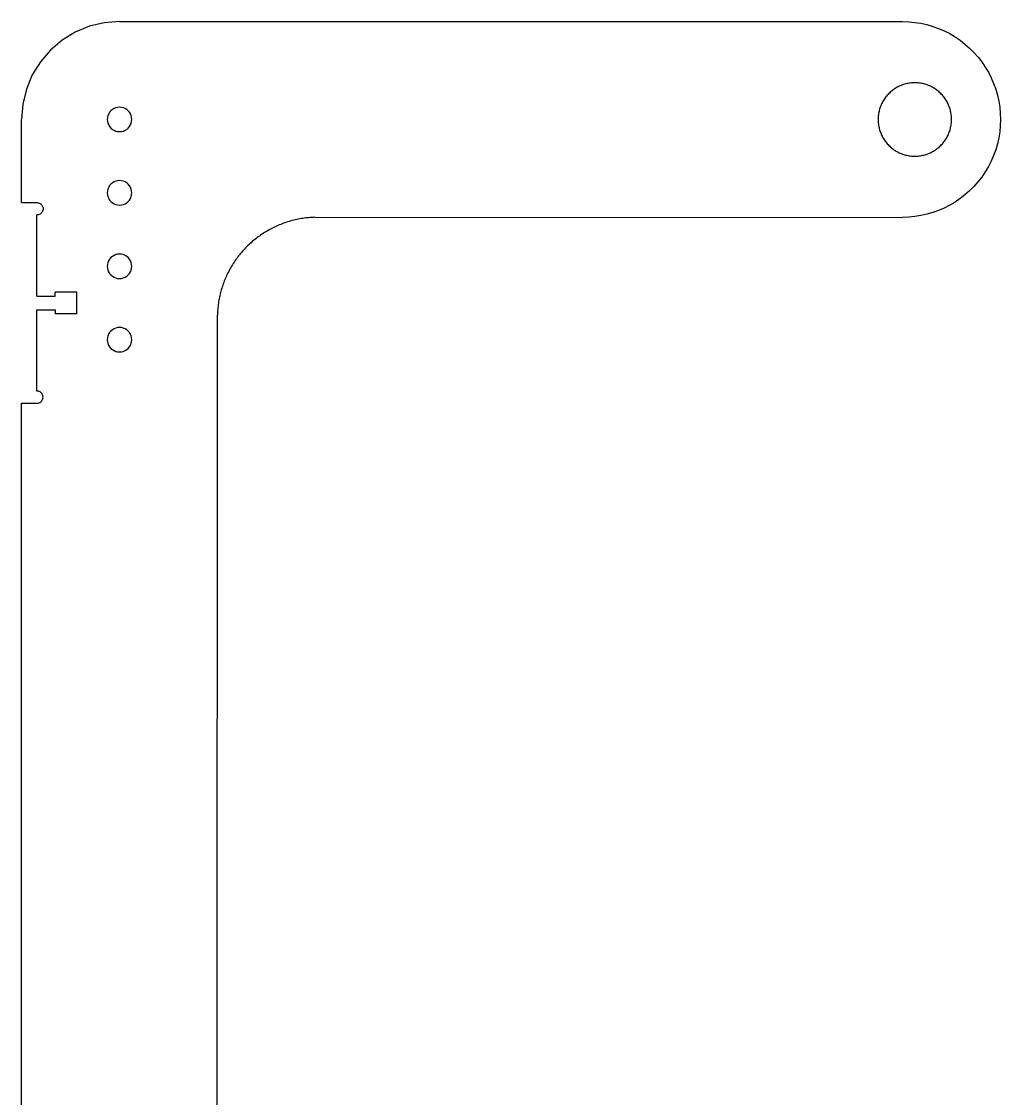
# Model space of a CAD drawing. Extents: x -72 to 72, y -22 to 22.
# Drawn here: x -21.86 to -1.86, y 0 to 22 of the extents above; entities that cross this region are included whole.
import ezdxf

# ---------------------------------------------------------------- set-up
doc = ezdxf.new("R2010")
doc.units = 0
doc.header["$MEASUREMENT"] = 0
doc.layers.get('0').update_dxf_attribs({"linetype": 'CONTINUOUS'})

msp = doc.modelspace()

# ---------------------------------------------------------------- linework, layer by layer
for p, q in [((-20.767, 21.783), (-21.035, 21.619)), ((-20.477, 21.903), (-20.767, 21.783)), ((-20.172, 21.976), (-20.477, 21.903)), ((-19.859, 22), (-20.172, 21.976)), ((-19.859, 22), (-3.859, 22)), ((-3.859, 22), (-3.734, 21.996)), ((-3.734, 21.996), (-3.609, 21.984)), ((-3.609, 21.984), (-3.485, 21.965)), ((-3.485, 21.965), (-3.362, 21.937)), ((-3.362, 21.937), (-3.241, 21.902)), ((-3.241, 21.902), (-3.123, 21.859)), ((-3.123, 21.859), (-3.008, 21.81)), ((-3.008, 21.81), (-2.896, 21.753)), ((-21.035, 21.619), (-21.274, 21.415)), ((-2.896, 21.753), (-2.788, 21.689)), ((-2.788, 21.689), (-2.684, 21.618)), ((-2.684, 21.618), (-2.585, 21.541)), ((-21.274, 21.415), (-21.478, 21.176)), ((-2.585, 21.541), (-2.49, 21.458)), ((-2.49, 21.458), (-2.401, 21.369)), ((-2.401, 21.369), (-2.318, 21.275)), ((-21.478, 21.176), (-21.642, 20.909)), ((-2.318, 21.275), (-2.241, 21.175)), ((-2.241, 21.175), (-2.171, 21.071)), ((-21.642, 20.909), (-21.762, 20.619)), ((-2.171, 21.071), (-2.107, 20.963)), ((-2.107, 20.963), (-2.05, 20.851)), ((-3.907, 20.688), (-3.929, 20.679)), ((-3.886, 20.697), (-3.907, 20.688)), ((-3.864, 20.706), (-3.886, 20.697)), ((-3.841, 20.713), (-3.864, 20.706)), ((-3.819, 20.72), (-3.841, 20.713)), ((-3.796, 20.726), (-3.819, 20.72)), ((-3.773, 20.732), (-3.796, 20.726)), ((-3.75, 20.737), (-3.773, 20.732)), ((-3.727, 20.741), (-3.75, 20.737)), ((-3.703, 20.744), (-3.727, 20.741)), ((-3.68, 20.747), (-3.703, 20.744)), ((-3.657, 20.748), (-3.68, 20.747)), ((-3.633, 20.75), (-3.657, 20.748)), ((-3.609, 20.75), (-3.633, 20.75)), ((-3.586, 20.75), (-3.609, 20.75)), ((-3.562, 20.748), (-3.586, 20.75)), ((-3.539, 20.747), (-3.562, 20.748)), ((-3.515, 20.744), (-3.539, 20.747)), ((-3.492, 20.741), (-3.515, 20.744)), ((-3.469, 20.737), (-3.492, 20.741)), ((-3.446, 20.732), (-3.469, 20.737)), ((-3.423, 20.726), (-3.446, 20.732)), ((-3.4, 20.72), (-3.423, 20.726)), ((-3.378, 20.713), (-3.4, 20.72)), ((-3.355, 20.706), (-3.378, 20.713)), ((-3.333, 20.697), (-3.355, 20.706)), ((-3.312, 20.688), (-3.333, 20.697)), ((-3.29, 20.679), (-3.312, 20.688)), ((-2.05, 20.851), (-2, 20.736)), ((-2, 20.736), (-1.957, 20.618)), ((-21.762, 20.619), (-21.835, 20.314)), ((-4.187, 20.478), (-4.202, 20.46)), ((-4.172, 20.496), (-4.187, 20.478)), ((-4.156, 20.513), (-4.172, 20.496)), ((-4.14, 20.53), (-4.156, 20.513)), ((-4.123, 20.547), (-4.14, 20.53)), ((-4.105, 20.563), (-4.123, 20.547)), ((-4.088, 20.578), (-4.105, 20.563)), ((-4.069, 20.593), (-4.088, 20.578)), ((-4.05, 20.607), (-4.069, 20.593)), ((-4.031, 20.62), (-4.05, 20.607)), ((-4.011, 20.633), (-4.031, 20.62)), ((-3.991, 20.646), (-4.011, 20.633)), ((-3.971, 20.657), (-3.991, 20.646)), ((-3.95, 20.668), (-3.971, 20.657)), ((-3.929, 20.679), (-3.95, 20.668)), ((-3.269, 20.668), (-3.29, 20.679)), ((-3.248, 20.657), (-3.269, 20.668)), ((-3.228, 20.645), (-3.248, 20.657)), ((-3.208, 20.633), (-3.228, 20.645)), ((-3.188, 20.62), (-3.208, 20.633)), ((-3.169, 20.607), (-3.188, 20.62)), ((-3.15, 20.592), (-3.169, 20.607)), ((-3.131, 20.578), (-3.15, 20.592)), ((-3.114, 20.562), (-3.131, 20.578)), ((-3.096, 20.547), (-3.114, 20.562)), ((-3.079, 20.53), (-3.096, 20.547)), ((-3.063, 20.513), (-3.079, 20.53)), ((-3.047, 20.496), (-3.063, 20.513)), ((-3.032, 20.478), (-3.047, 20.496)), ((-3.017, 20.46), (-3.032, 20.478)), ((-1.957, 20.618), (-1.922, 20.497)), ((-1.922, 20.497), (-1.895, 20.375)), ((-21.835, 20.314), (-21.86, 20.001)), ((-19.899, 20.247), (-19.937, 20.238)), ((-19.86, 20.251), (-19.899, 20.247)), ((-19.82, 20.247), (-19.86, 20.251)), ((-19.782, 20.238), (-19.82, 20.247)), ((-4.315, 20.254), (-4.323, 20.232)), ((-4.307, 20.276), (-4.315, 20.254)), ((-4.298, 20.298), (-4.307, 20.276)), ((-4.288, 20.319), (-4.298, 20.298)), ((-4.278, 20.34), (-4.288, 20.319)), ((-4.267, 20.361), (-4.278, 20.34)), ((-4.255, 20.382), (-4.267, 20.361)), ((-4.243, 20.402), (-4.255, 20.382)), ((-4.23, 20.422), (-4.243, 20.402)), ((-4.216, 20.441), (-4.23, 20.422)), ((-4.202, 20.46), (-4.216, 20.441)), ((-3.003, 20.441), (-3.017, 20.46)), ((-2.989, 20.421), (-3.003, 20.441)), ((-2.976, 20.402), (-2.989, 20.421)), ((-2.964, 20.382), (-2.976, 20.402)), ((-2.952, 20.361), (-2.964, 20.382)), ((-2.941, 20.34), (-2.952, 20.361)), ((-2.931, 20.319), (-2.941, 20.34)), ((-2.921, 20.298), (-2.931, 20.319)), ((-2.912, 20.276), (-2.921, 20.298)), ((-2.904, 20.254), (-2.912, 20.276)), ((-2.896, 20.232), (-2.904, 20.254)), ((-1.895, 20.375), (-1.875, 20.25)), ((-1.875, 20.25), (-1.863, 20.125)), ((-20.107, 20.04), (-20.11, 20.001)), ((-20.097, 20.078), (-20.107, 20.04)), ((-20.082, 20.114), (-20.097, 20.078)), ((-20.062, 20.148), (-20.082, 20.114)), ((-20.036, 20.177), (-20.062, 20.148)), ((-20.007, 20.203), (-20.036, 20.177)), ((-19.973, 20.223), (-20.007, 20.203)), ((-19.937, 20.238), (-19.973, 20.223)), ((-19.746, 20.223), (-19.782, 20.238)), ((-19.713, 20.203), (-19.746, 20.223)), ((-19.683, 20.177), (-19.713, 20.203)), ((-19.657, 20.147), (-19.683, 20.177)), ((-19.637, 20.114), (-19.657, 20.147)), ((-19.622, 20.078), (-19.637, 20.114)), ((-19.613, 20.04), (-19.622, 20.078)), ((-19.61, 20.001), (-19.613, 20.04)), ((-4.359, 20.024), (-4.36, 20)), ((-4.358, 20.047), (-4.359, 20.024)), ((-4.356, 20.071), (-4.358, 20.047)), ((-4.354, 20.094), (-4.356, 20.071)), ((-4.35, 20.117), (-4.354, 20.094)), ((-4.346, 20.141), (-4.35, 20.117)), ((-4.341, 20.164), (-4.346, 20.141)), ((-4.336, 20.186), (-4.341, 20.164)), ((-4.33, 20.209), (-4.336, 20.186)), ((-4.323, 20.232), (-4.33, 20.209)), ((-2.889, 20.209), (-2.896, 20.232)), ((-2.883, 20.186), (-2.889, 20.209)), ((-2.878, 20.163), (-2.883, 20.186)), ((-2.873, 20.14), (-2.878, 20.163)), ((-2.869, 20.117), (-2.873, 20.14)), ((-2.865, 20.094), (-2.869, 20.117)), ((-2.863, 20.07), (-2.865, 20.094)), ((-2.861, 20.047), (-2.863, 20.07)), ((-2.86, 20.023), (-2.861, 20.047)), ((-2.86, 20), (-2.86, 20.023)), ((-1.863, 20.125), (-1.86, 20)), ((-21.86, 18.301), (-21.86, 20.001)), ((-20.11, 20.001), (-20.107, 19.961)), ((-20.107, 19.961), (-20.097, 19.923)), ((-20.097, 19.923), (-20.082, 19.887)), ((-20.082, 19.887), (-20.062, 19.854)), ((-20.062, 19.854), (-20.036, 19.824)), ((-20.036, 19.824), (-20.007, 19.798)), ((-19.713, 19.798), (-19.683, 19.824)), ((-19.683, 19.824), (-19.657, 19.854)), ((-19.657, 19.854), (-19.637, 19.887)), ((-19.637, 19.887), (-19.622, 19.923)), ((-19.622, 19.923), (-19.613, 19.961)), ((-19.613, 19.961), (-19.61, 20.001)), ((-4.36, 20), (-4.359, 19.976)), ((-4.359, 19.976), (-4.358, 19.953)), ((-4.358, 19.953), (-4.356, 19.929)), ((-4.356, 19.929), (-4.354, 19.906)), ((-4.354, 19.906), (-4.35, 19.883)), ((-4.35, 19.883), (-4.346, 19.859)), ((-4.346, 19.859), (-4.341, 19.836)), ((-4.341, 19.836), (-4.336, 19.813)), ((-4.336, 19.813), (-4.33, 19.791)), ((-2.889, 19.791), (-2.883, 19.813)), ((-2.883, 19.813), (-2.878, 19.836)), ((-2.878, 19.836), (-2.873, 19.859)), ((-2.873, 19.859), (-2.869, 19.883)), ((-2.869, 19.883), (-2.865, 19.906)), ((-2.865, 19.906), (-2.863, 19.929)), ((-2.863, 19.929), (-2.861, 19.953)), ((-2.861, 19.953), (-2.86, 19.976)), ((-2.86, 19.976), (-2.86, 20)), ((-1.863, 19.874), (-1.875, 19.749)), ((-1.86, 20), (-1.863, 19.874)), ((-20.007, 19.798), (-19.973, 19.778)), ((-19.973, 19.778), (-19.937, 19.763)), ((-19.937, 19.763), (-19.899, 19.754)), ((-19.899, 19.754), (-19.86, 19.751)), ((-19.86, 19.751), (-19.821, 19.754)), ((-19.821, 19.754), (-19.782, 19.763)), ((-19.782, 19.763), (-19.746, 19.778)), ((-19.746, 19.778), (-19.713, 19.798)), ((-4.33, 19.791), (-4.323, 19.768)), ((-4.323, 19.768), (-4.315, 19.746)), ((-4.315, 19.746), (-4.307, 19.724)), ((-4.307, 19.724), (-4.298, 19.702)), ((-4.298, 19.702), (-4.288, 19.681)), ((-4.288, 19.681), (-4.278, 19.659)), ((-4.278, 19.659), (-4.267, 19.639)), ((-4.267, 19.639), (-4.255, 19.618)), ((-4.255, 19.618), (-4.243, 19.598)), ((-4.243, 19.598), (-4.23, 19.578)), ((-2.989, 19.578), (-2.976, 19.598)), ((-2.976, 19.598), (-2.964, 19.618)), ((-2.964, 19.618), (-2.952, 19.639)), ((-2.952, 19.639), (-2.941, 19.659)), ((-2.941, 19.659), (-2.931, 19.681)), ((-2.931, 19.681), (-2.921, 19.702)), ((-2.921, 19.702), (-2.912, 19.724)), ((-2.912, 19.724), (-2.904, 19.746)), ((-2.904, 19.746), (-2.896, 19.768)), ((-2.896, 19.768), (-2.889, 19.791)), ((-1.895, 19.625), (-1.922, 19.502)), ((-1.875, 19.749), (-1.895, 19.625)), ((-4.23, 19.578), (-4.216, 19.559)), ((-4.216, 19.559), (-4.202, 19.54)), ((-4.202, 19.54), (-4.187, 19.522)), ((-4.187, 19.522), (-4.172, 19.504)), ((-4.172, 19.504), (-4.156, 19.487)), ((-4.156, 19.487), (-4.14, 19.47)), ((-4.14, 19.47), (-4.123, 19.453)), ((-4.123, 19.453), (-4.106, 19.437)), ((-4.106, 19.437), (-4.088, 19.422)), ((-4.088, 19.422), (-4.069, 19.407)), ((-4.069, 19.407), (-4.05, 19.393)), ((-4.05, 19.393), (-4.031, 19.38)), ((-4.031, 19.38), (-4.011, 19.367)), ((-4.011, 19.367), (-3.991, 19.354)), ((-3.228, 19.354), (-3.208, 19.367)), ((-3.208, 19.367), (-3.188, 19.38)), ((-3.188, 19.38), (-3.169, 19.393)), ((-3.169, 19.393), (-3.15, 19.407)), ((-3.15, 19.407), (-3.132, 19.422)), ((-3.132, 19.422), (-3.114, 19.437)), ((-3.114, 19.437), (-3.096, 19.453)), ((-3.096, 19.453), (-3.079, 19.47)), ((-3.079, 19.47), (-3.063, 19.486)), ((-3.063, 19.486), (-3.047, 19.504)), ((-3.047, 19.504), (-3.032, 19.522)), ((-3.032, 19.522), (-3.017, 19.54)), ((-3.017, 19.54), (-3.003, 19.559)), ((-3.003, 19.559), (-2.989, 19.578)), ((-1.957, 19.382), (-2, 19.264)), ((-1.922, 19.502), (-1.957, 19.382)), ((-3.991, 19.354), (-3.971, 19.343)), ((-3.971, 19.343), (-3.95, 19.332)), ((-3.95, 19.332), (-3.929, 19.321)), ((-3.929, 19.321), (-3.907, 19.312)), ((-3.907, 19.312), (-3.886, 19.303)), ((-3.886, 19.303), (-3.864, 19.294)), ((-3.864, 19.294), (-3.841, 19.287)), ((-3.841, 19.287), (-3.819, 19.28)), ((-3.819, 19.28), (-3.796, 19.273)), ((-3.796, 19.273), (-3.773, 19.268)), ((-3.773, 19.268), (-3.75, 19.263)), ((-3.75, 19.263), (-3.727, 19.259)), ((-3.727, 19.259), (-3.704, 19.256)), ((-3.704, 19.256), (-3.68, 19.253)), ((-3.68, 19.253), (-3.657, 19.251)), ((-3.657, 19.251), (-3.633, 19.25)), ((-3.633, 19.25), (-3.61, 19.25)), ((-3.61, 19.25), (-3.586, 19.25)), ((-3.586, 19.25), (-3.563, 19.251)), ((-3.563, 19.251), (-3.539, 19.253)), ((-3.539, 19.253), (-3.516, 19.256)), ((-3.516, 19.256), (-3.492, 19.259)), ((-3.492, 19.259), (-3.469, 19.263)), ((-3.469, 19.263), (-3.446, 19.268)), ((-3.446, 19.268), (-3.423, 19.273)), ((-3.423, 19.273), (-3.4, 19.28)), ((-3.4, 19.28), (-3.378, 19.287)), ((-3.378, 19.287), (-3.356, 19.294)), ((-3.356, 19.294), (-3.333, 19.303)), ((-3.333, 19.303), (-3.312, 19.312)), ((-3.312, 19.312), (-3.29, 19.321)), ((-3.29, 19.321), (-3.269, 19.332)), ((-3.269, 19.332), (-3.248, 19.343)), ((-3.248, 19.343), (-3.228, 19.354)), ((-2.05, 19.148), (-2.107, 19.036)), ((-2, 19.264), (-2.05, 19.148)), ((-2.171, 18.928), (-2.242, 18.824)), ((-2.107, 19.036), (-2.171, 18.928)), ((-20.007, 18.703), (-20.036, 18.677)), ((-19.973, 18.723), (-20.007, 18.703)), ((-19.937, 18.738), (-19.973, 18.723)), ((-19.899, 18.747), (-19.937, 18.738)), ((-19.86, 18.751), (-19.899, 18.747)), ((-19.821, 18.747), (-19.86, 18.751)), ((-19.782, 18.738), (-19.821, 18.747)), ((-19.746, 18.723), (-19.782, 18.738)), ((-19.713, 18.703), (-19.746, 18.723)), ((-19.683, 18.677), (-19.713, 18.703)), ((-2.319, 18.725), (-2.402, 18.631)), ((-2.242, 18.824), (-2.319, 18.725)), ((-20.107, 18.54), (-20.11, 18.501)), ((-20.11, 18.501), (-20.107, 18.461)), ((-20.097, 18.578), (-20.107, 18.54)), ((-20.082, 18.614), (-20.097, 18.578)), ((-20.062, 18.648), (-20.082, 18.614)), ((-20.036, 18.677), (-20.062, 18.648)), ((-19.657, 18.647), (-19.683, 18.677)), ((-19.637, 18.614), (-19.657, 18.647)), ((-19.622, 18.578), (-19.637, 18.614)), ((-19.613, 18.54), (-19.622, 18.578)), ((-19.61, 18.501), (-19.613, 18.54)), ((-19.613, 18.461), (-19.61, 18.501)), ((-2.491, 18.542), (-2.585, 18.459)), ((-2.402, 18.631), (-2.491, 18.542)), ((-21.86, 18.301), (-21.547, 18.301)), ((-21.547, 18.301), (-21.531, 18.3)), ((-21.531, 18.3), (-21.515, 18.296)), ((-21.515, 18.296), (-21.499, 18.291)), ((-21.499, 18.291), (-21.485, 18.284)), ((-21.485, 18.284), (-21.471, 18.275)), ((-21.471, 18.275), (-21.459, 18.264)), ((-21.459, 18.264), (-21.448, 18.252)), ((-20.107, 18.461), (-20.097, 18.423)), ((-20.097, 18.423), (-20.082, 18.387)), ((-20.082, 18.387), (-20.062, 18.354)), ((-20.062, 18.354), (-20.037, 18.324)), ((-20.037, 18.324), (-20.007, 18.298)), ((-20.007, 18.298), (-19.973, 18.278)), ((-19.973, 18.278), (-19.937, 18.263)), ((-19.937, 18.263), (-19.899, 18.254)), ((-19.821, 18.254), (-19.782, 18.263)), ((-19.782, 18.263), (-19.746, 18.278)), ((-19.746, 18.278), (-19.713, 18.298)), ((-19.713, 18.298), (-19.683, 18.324)), ((-19.683, 18.324), (-19.657, 18.354)), ((-19.657, 18.354), (-19.637, 18.387)), ((-19.637, 18.387), (-19.622, 18.423)), ((-19.622, 18.423), (-19.613, 18.461)), ((-2.788, 18.311), (-2.896, 18.247)), ((-2.684, 18.382), (-2.788, 18.311)), ((-2.585, 18.459), (-2.684, 18.382)), ((-21.531, 18.052), (-21.547, 18.051)), ((-21.547, 16.391), (-21.547, 18.051)), ((-21.515, 18.055), (-21.531, 18.052)), ((-21.499, 18.06), (-21.515, 18.055)), ((-21.485, 18.067), (-21.499, 18.06)), ((-21.471, 18.076), (-21.485, 18.067)), ((-21.459, 18.087), (-21.471, 18.076)), ((-21.448, 18.1), (-21.459, 18.087)), ((-21.448, 18.252), (-21.439, 18.238)), ((-21.439, 18.113), (-21.448, 18.1)), ((-21.439, 18.238), (-21.432, 18.223)), ((-21.432, 18.128), (-21.439, 18.113)), ((-21.432, 18.223), (-21.427, 18.208)), ((-21.427, 18.143), (-21.432, 18.128)), ((-21.427, 18.208), (-21.423, 18.192)), ((-21.423, 18.159), (-21.427, 18.143)), ((-21.423, 18.192), (-21.422, 18.176)), ((-21.422, 18.176), (-21.423, 18.159)), ((-19.899, 18.254), (-19.86, 18.251)), ((-19.86, 18.251), (-19.821, 18.254)), ((-3.362, 18.063), (-3.485, 18.035)), ((-3.242, 18.098), (-3.362, 18.063)), ((-3.123, 18.14), (-3.242, 18.098)), ((-3.008, 18.19), (-3.123, 18.14)), ((-2.896, 18.247), (-3.008, 18.19)), ((-16.653, 17.821), (-16.681, 17.808)), ((-16.624, 17.833), (-16.653, 17.821)), ((-16.596, 17.845), (-16.624, 17.833)), ((-16.567, 17.857), (-16.596, 17.845)), ((-16.538, 17.868), (-16.567, 17.857)), ((-16.509, 17.879), (-16.538, 17.868)), ((-16.479, 17.889), (-16.509, 17.879)), ((-16.45, 17.899), (-16.479, 17.889)), ((-16.42, 17.909), (-16.45, 17.899)), ((-16.391, 17.918), (-16.42, 17.909)), ((-16.361, 17.926), (-16.391, 17.918)), ((-16.331, 17.935), (-16.361, 17.926)), ((-16.3, 17.942), (-16.331, 17.935)), ((-16.27, 17.949), (-16.3, 17.942)), ((-16.24, 17.956), (-16.27, 17.949)), ((-16.209, 17.963), (-16.24, 17.956)), ((-16.179, 17.968), (-16.209, 17.963)), ((-16.148, 17.974), (-16.179, 17.968)), ((-16.117, 17.979), (-16.148, 17.974)), ((-16.086, 17.983), (-16.117, 17.979)), ((-16.056, 17.987), (-16.086, 17.983)), ((-16.025, 17.99), (-16.056, 17.987)), ((-15.994, 17.993), (-16.025, 17.99)), ((-15.963, 17.996), (-15.994, 17.993)), ((-15.932, 17.998), (-15.963, 17.996)), ((-15.901, 18), (-15.932, 17.998)), ((-15.869, 18.001), (-15.901, 18)), ((-15.869, 18.001), (-3.86, 18)), ((-3.734, 18.004), (-3.86, 18)), ((-3.609, 18.016), (-3.734, 18.004)), ((-3.485, 18.035), (-3.609, 18.016)), ((-17.028, 17.601), (-17.053, 17.582)), ((-17.003, 17.619), (-17.028, 17.601)), ((-16.978, 17.637), (-17.003, 17.619)), ((-16.952, 17.655), (-16.978, 17.637)), ((-16.926, 17.672), (-16.952, 17.655)), ((-16.9, 17.688), (-16.926, 17.672)), ((-16.873, 17.705), (-16.9, 17.688)), ((-16.846, 17.721), (-16.873, 17.705)), ((-16.819, 17.736), (-16.846, 17.721)), ((-16.792, 17.751), (-16.819, 17.736)), ((-16.765, 17.766), (-16.792, 17.751)), ((-16.737, 17.78), (-16.765, 17.766)), ((-16.709, 17.794), (-16.737, 17.78)), ((-16.681, 17.808), (-16.709, 17.794)), ((-17.264, 17.398), (-17.286, 17.376)), ((-17.242, 17.42), (-17.264, 17.398)), ((-17.219, 17.441), (-17.242, 17.42)), ((-17.196, 17.462), (-17.219, 17.441)), ((-17.173, 17.483), (-17.196, 17.462)), ((-17.15, 17.504), (-17.173, 17.483)), ((-17.126, 17.524), (-17.15, 17.504)), ((-17.102, 17.544), (-17.126, 17.524)), ((-17.078, 17.563), (-17.102, 17.544)), ((-17.053, 17.582), (-17.078, 17.563)), ((-20.037, 17.177), (-20.062, 17.148)), ((-20.007, 17.203), (-20.037, 17.177)), ((-19.973, 17.223), (-20.007, 17.203)), ((-19.937, 17.238), (-19.973, 17.223)), ((-19.899, 17.247), (-19.937, 17.238)), ((-19.86, 17.251), (-19.899, 17.247)), ((-19.821, 17.247), (-19.86, 17.251)), ((-19.783, 17.238), (-19.821, 17.247)), ((-19.746, 17.223), (-19.783, 17.238)), ((-19.713, 17.203), (-19.746, 17.223)), ((-19.683, 17.177), (-19.713, 17.203)), ((-19.658, 17.147), (-19.683, 17.177)), ((-17.466, 17.162), (-17.484, 17.136)), ((-17.447, 17.186), (-17.466, 17.162)), ((-17.428, 17.211), (-17.447, 17.186)), ((-17.409, 17.236), (-17.428, 17.211)), ((-17.389, 17.26), (-17.409, 17.236)), ((-17.369, 17.284), (-17.389, 17.26)), ((-17.349, 17.307), (-17.369, 17.284)), ((-17.328, 17.33), (-17.349, 17.307)), ((-17.307, 17.353), (-17.328, 17.33)), ((-17.286, 17.376), (-17.307, 17.353)), ((-20.107, 17.04), (-20.11, 17.001)), ((-20.11, 17.001), (-20.107, 16.961)), ((-20.098, 17.078), (-20.107, 17.04)), ((-20.107, 16.961), (-20.098, 16.923)), ((-20.083, 17.114), (-20.098, 17.078)), ((-20.062, 17.148), (-20.083, 17.114)), ((-19.637, 17.114), (-19.658, 17.147)), ((-19.622, 17.078), (-19.637, 17.114)), ((-19.613, 17.04), (-19.622, 17.078)), ((-19.622, 16.923), (-19.613, 16.961)), ((-19.61, 17.001), (-19.613, 17.04)), ((-19.613, 16.961), (-19.61, 17.001)), ((-17.6, 16.952), (-17.615, 16.925)), ((-17.585, 16.979), (-17.6, 16.952)), ((-17.569, 17.006), (-17.585, 16.979)), ((-17.553, 17.033), (-17.569, 17.006)), ((-17.536, 17.059), (-17.553, 17.033)), ((-17.519, 17.085), (-17.536, 17.059)), ((-17.502, 17.111), (-17.519, 17.085)), ((-17.484, 17.136), (-17.502, 17.111)), ((-20.098, 16.923), (-20.083, 16.887)), ((-20.083, 16.887), (-20.062, 16.854)), ((-20.062, 16.854), (-20.037, 16.824)), ((-20.037, 16.824), (-20.007, 16.798)), ((-20.007, 16.798), (-19.973, 16.778)), ((-19.973, 16.778), (-19.937, 16.763)), ((-19.937, 16.763), (-19.899, 16.754)), ((-19.899, 16.754), (-19.86, 16.751)), ((-19.86, 16.751), (-19.821, 16.754)), ((-19.821, 16.754), (-19.783, 16.763)), ((-19.783, 16.763), (-19.746, 16.778)), ((-19.746, 16.778), (-19.713, 16.798)), ((-19.713, 16.798), (-19.683, 16.824)), ((-19.683, 16.824), (-19.658, 16.854)), ((-19.658, 16.854), (-19.637, 16.887)), ((-19.637, 16.887), (-19.622, 16.923)), ((-17.708, 16.728), (-17.72, 16.699)), ((-17.696, 16.757), (-17.708, 16.728)), ((-17.684, 16.785), (-17.696, 16.757)), ((-17.671, 16.814), (-17.684, 16.785)), ((-17.658, 16.842), (-17.671, 16.814)), ((-17.644, 16.87), (-17.658, 16.842)), ((-17.63, 16.897), (-17.644, 16.87)), ((-17.615, 16.925), (-17.63, 16.897)), ((-17.78, 16.522), (-17.789, 16.492)), ((-17.771, 16.552), (-17.78, 16.522)), ((-17.762, 16.582), (-17.771, 16.552)), ((-17.752, 16.611), (-17.762, 16.582)), ((-17.742, 16.641), (-17.752, 16.611)), ((-17.731, 16.67), (-17.742, 16.641)), ((-17.72, 16.699), (-17.731, 16.67)), ((-21.547, 16.391), (-21.172, 16.391)), ((-21.172, 16.391), (-21.172, 16.469)), ((-20.735, 16.469), (-21.172, 16.469)), ((-20.735, 16.032), (-20.735, 16.469)), ((-17.83, 16.31), (-17.835, 16.28)), ((-17.824, 16.341), (-17.83, 16.31)), ((-17.818, 16.371), (-17.824, 16.341)), ((-17.811, 16.402), (-17.818, 16.371)), ((-17.804, 16.432), (-17.811, 16.402)), ((-17.797, 16.462), (-17.804, 16.432)), ((-17.789, 16.492), (-17.797, 16.462)), ((-21.548, 14.451), (-21.547, 16.11)), ((-21.547, 16.11), (-21.172, 16.11)), ((-21.172, 16.11), (-21.172, 16.032)), ((-17.859, 16.063), (-17.86, 16.032)), ((-17.857, 16.094), (-17.859, 16.063)), ((-17.854, 16.125), (-17.857, 16.094)), ((-17.851, 16.156), (-17.854, 16.125)), ((-17.848, 16.187), (-17.851, 16.156)), ((-17.844, 16.218), (-17.848, 16.187)), ((-17.84, 16.249), (-17.844, 16.218)), ((-17.835, 16.28), (-17.84, 16.249)), ((-20.735, 16.032), (-21.172, 16.032)), ((-17.864, -15.999), (-17.861, 16.001)), ((-17.86, 16.032), (-17.861, 16.001)), ((-20.062, 15.648), (-20.083, 15.614)), ((-20.037, 15.677), (-20.062, 15.648)), ((-20.007, 15.703), (-20.037, 15.677)), ((-19.973, 15.723), (-20.007, 15.703)), ((-19.937, 15.738), (-19.973, 15.723)), ((-19.899, 15.747), (-19.937, 15.738)), ((-19.86, 15.751), (-19.899, 15.747)), ((-19.821, 15.747), (-19.86, 15.751)), ((-19.783, 15.738), (-19.821, 15.747)), ((-19.746, 15.723), (-19.783, 15.738)), ((-19.713, 15.703), (-19.746, 15.723)), ((-19.683, 15.677), (-19.713, 15.703)), ((-19.658, 15.647), (-19.683, 15.677)), ((-19.637, 15.614), (-19.658, 15.647)), ((-20.107, 15.54), (-20.11, 15.501)), ((-20.11, 15.501), (-20.107, 15.461)), ((-20.098, 15.578), (-20.107, 15.54)), ((-20.107, 15.461), (-20.098, 15.423)), ((-20.083, 15.614), (-20.098, 15.578)), ((-20.098, 15.423), (-20.083, 15.387)), ((-19.622, 15.578), (-19.637, 15.614)), ((-19.637, 15.387), (-19.622, 15.423)), ((-19.613, 15.54), (-19.622, 15.578)), ((-19.622, 15.423), (-19.613, 15.461)), ((-19.61, 15.501), (-19.613, 15.54)), ((-19.613, 15.461), (-19.61, 15.501)), ((-20.083, 15.387), (-20.062, 15.354)), ((-20.062, 15.354), (-20.037, 15.324)), ((-20.037, 15.324), (-20.007, 15.298)), ((-20.007, 15.298), (-19.973, 15.278)), ((-19.973, 15.278), (-19.937, 15.263)), ((-19.937, 15.263), (-19.899, 15.254)), ((-19.899, 15.254), (-19.86, 15.251)), ((-19.86, 15.251), (-19.821, 15.254)), ((-19.821, 15.254), (-19.783, 15.263)), ((-19.783, 15.263), (-19.746, 15.278)), ((-19.746, 15.278), (-19.713, 15.298)), ((-19.713, 15.298), (-19.683, 15.324)), ((-19.683, 15.324), (-19.658, 15.354)), ((-19.658, 15.354), (-19.637, 15.387)), ((-21.531, 14.45), (-21.548, 14.451)), ((-21.515, 14.446), (-21.531, 14.45)), ((-21.5, 14.441), (-21.515, 14.446)), ((-21.485, 14.434), (-21.5, 14.441)), ((-21.471, 14.425), (-21.485, 14.434)), ((-21.459, 14.414), (-21.471, 14.425)), ((-21.448, 14.402), (-21.459, 14.414)), ((-21.439, 14.388), (-21.448, 14.402)), ((-21.432, 14.373), (-21.439, 14.388)), ((-21.427, 14.358), (-21.432, 14.373)), ((-21.424, 14.342), (-21.427, 14.358)), ((-21.427, 14.293), (-21.424, 14.309)), ((-21.423, 14.326), (-21.424, 14.342)), ((-21.424, 14.309), (-21.423, 14.326)), ((-21.863, -17.452), (-21.86, 14.201)), ((-21.86, 14.201), (-21.548, 14.201)), ((-21.548, 14.201), (-21.531, 14.202)), ((-21.531, 14.202), (-21.515, 14.205)), ((-21.515, 14.205), (-21.5, 14.21)), ((-21.5, 14.21), (-21.485, 14.217)), ((-21.485, 14.217), (-21.471, 14.226)), ((-21.471, 14.226), (-21.459, 14.237)), ((-21.459, 14.237), (-21.448, 14.25)), ((-21.448, 14.25), (-21.439, 14.263)), ((-21.439, 14.263), (-21.432, 14.278)), ((-21.432, 14.278), (-21.427, 14.293))]:
    msp.add_line(p, q)

doc.saveas('drawing.dxf')
